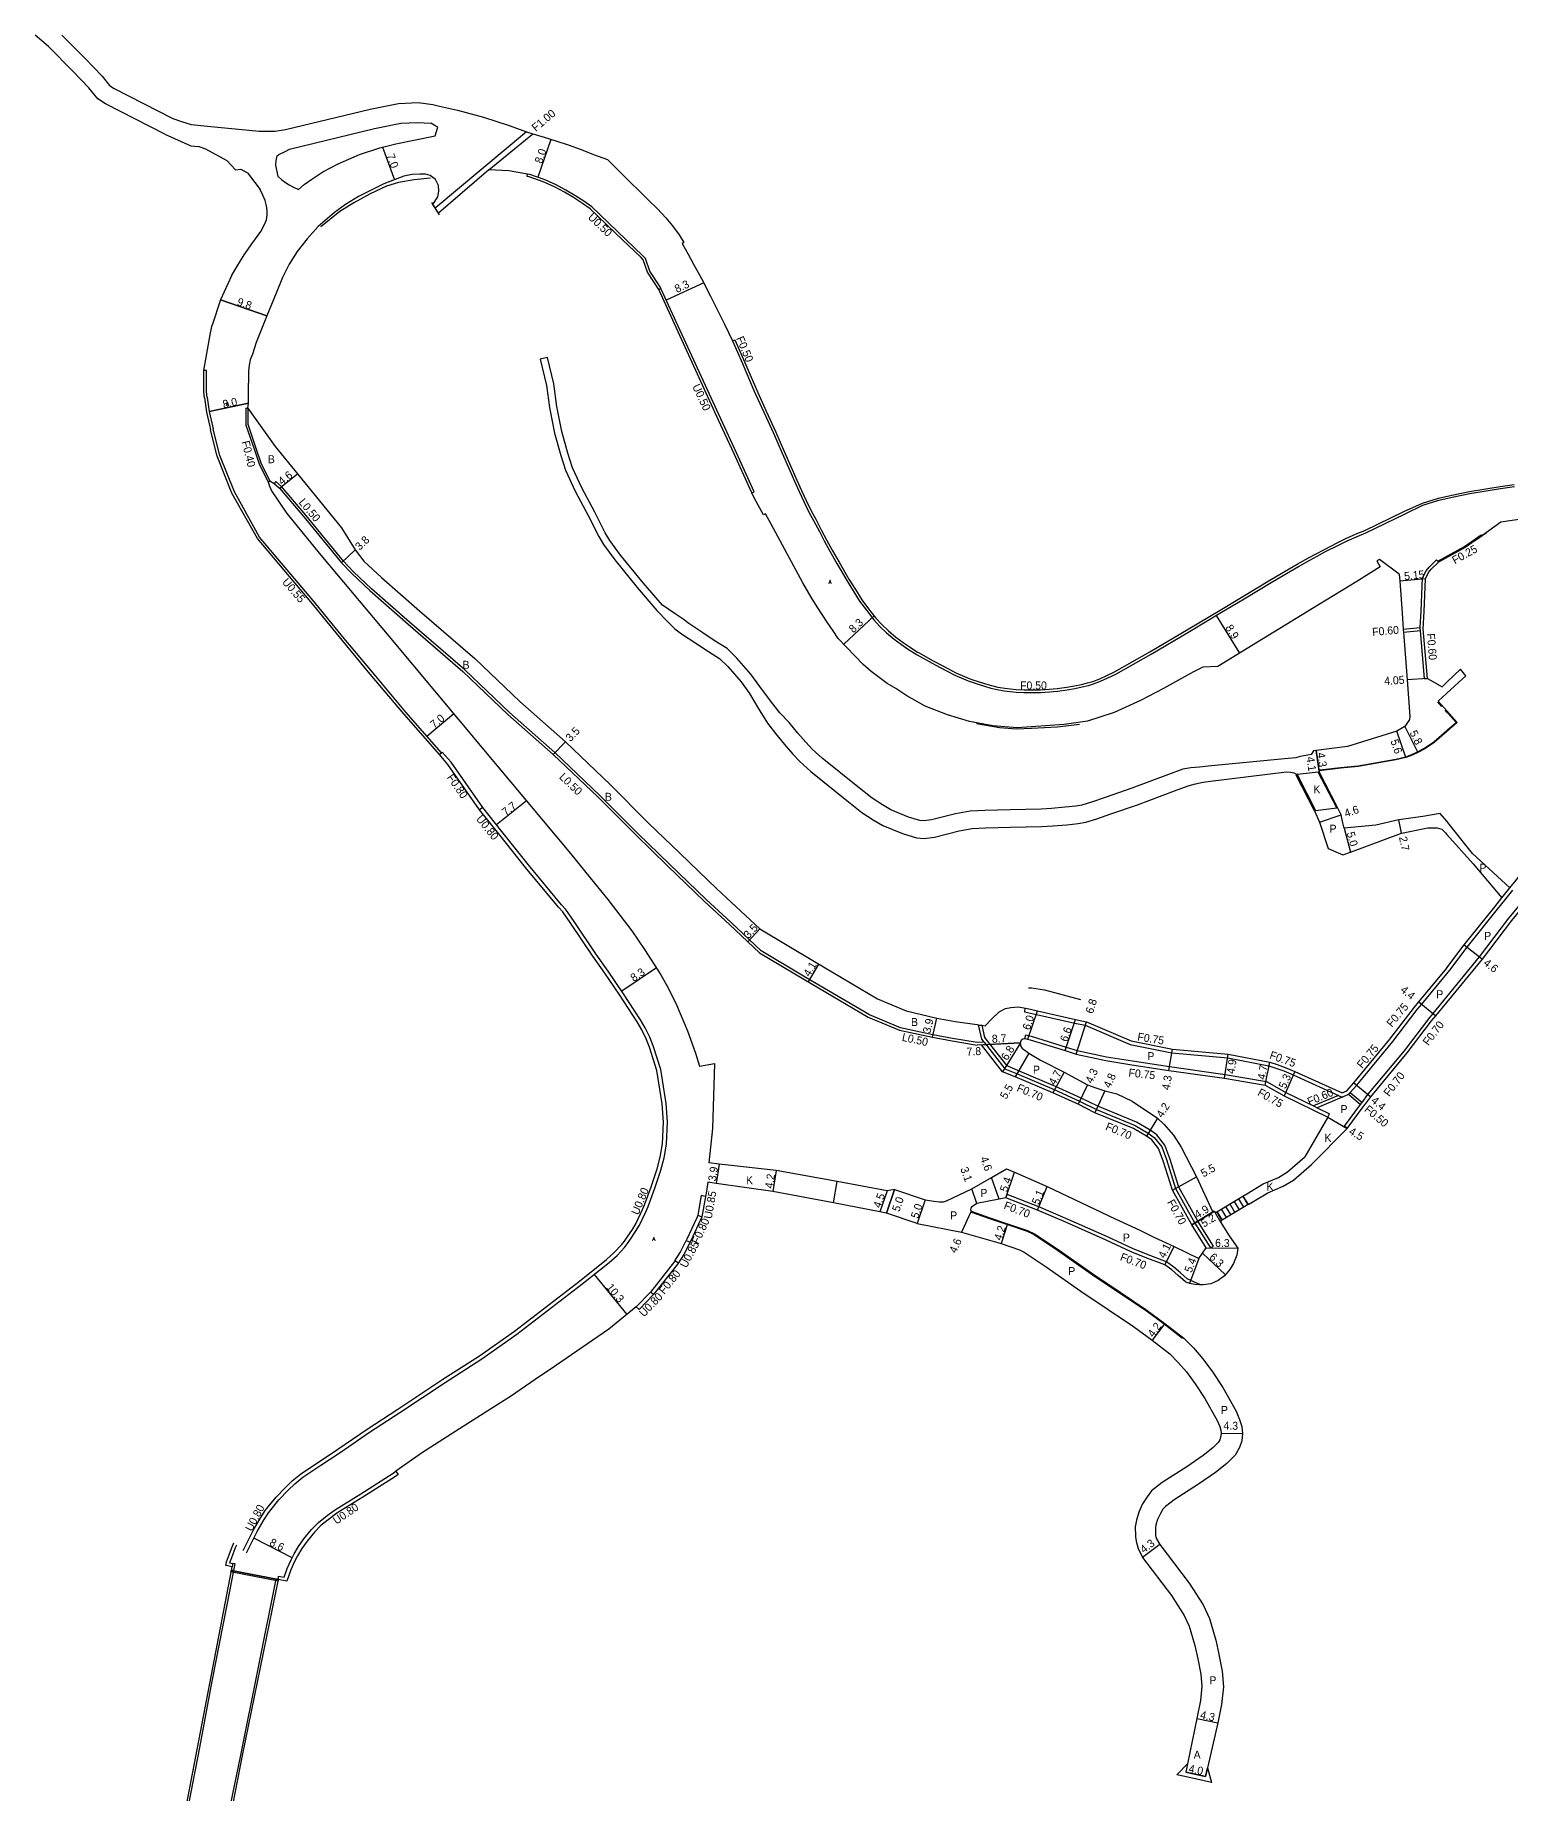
# Model space of a CAD drawing. Header units: metres. Extents: x -18400 to -16000, y -119400 to -117000.
# Drawn here: x -18164.9 to -17869.9, y -118197.8 to -117846.2 of the extents above; entities that cross this region are included whole.
import ezdxf

# ---------------------------------------------------------------- set-up
doc = ezdxf.new("R2010")
doc.units = ezdxf.units.M
doc.header["$LTSCALE"] = 2.5
for name, color, linetype in [('その他', 7, 'Continuous'), ('側溝・桝', 7, 'Continuous'), ('幅員', 7, 'Continuous'), ('歩道・分離帯・安全施設', 7, 'Continuous'), ('舗装', 7, 'Continuous'), ('道路', 7, 'Continuous')]:
    doc.layers.add(name, color=color, linetype=linetype)
doc.styles.get("Standard").update_dxf_attribs({"font": ''})
doc.styles.add('YOKO_DECO', font='txt.shx', dxfattribs={"bigfont": 'extfont.shx'})
doc.styles.get('Standard').set_extended_font_data('@MS PGothic')

msp = doc.modelspace()

# ---------------------------------------------------------------- linework, layer by layer
at = {"layer": 'その他'}
for points in [[(-17928.67, -118081.4), (-17923.45, -118078.26)], [(-17924.35, -118078.8), (-17923.32, -118080.51)], [(-17923.49, -118078.28), (-17922.46, -118080)], [(-17923.45, -118078.26), (-17922.42, -118079.97)], [(-17928.67, -118081.4), (-17927.69, -118083.15)], [(-17928.63, -118081.38), (-17927.6, -118083.09)], [(-17927.78, -118080.86), (-17926.74, -118082.58)], [(-17922.42, -118079.97), (-17927.69, -118083.15)], [(-17926.92, -118080.35), (-17925.89, -118082.06)], [(-17926.06, -118079.83), (-17925.03, -118081.55)], [(-17925.21, -118079.32), (-17924.17, -118081.03)]]:
    msp.add_lwpolyline(points, dxfattribs=at)
at = {"layer": '側溝・桝'}
for points in [[(-18066.64, -117865.49), (-18084.94, -117880.77)], [(-18074.17, -117873.1), (-18065.41, -117865.89)], [(-18039.79, -117896.84), (-18039.96, -117896.47), (-18042.01, -117893.39), (-18042.91, -117890.83), (-18043.38, -117890.27), (-18048.53, -117885.38), (-18052.04, -117882.02), (-18053.63, -117880.53), (-18055.18, -117879.39), (-18057.01, -117878.25), (-18058.82, -117877.15), (-18060.88, -117876.03), (-18063.15, -117875.03), (-18065.99, -117874.05), (-18066.49, -117873.96)], [(-18021.64, -117937.67), (-18021.18, -117937.47), (-18024.69, -117929.68), (-18027.83, -117922.91), (-18039.79, -117896.84), (-18040.24, -117897.05)], [(-18025.51, -117907.29), (-18023.48, -117911.84), (-18021.19, -117917.21), (-18019.2, -117921.53), (-18017.32, -117925.73), (-18015.56, -117929.75), (-18014.05, -117933.21), (-18013.1, -117935.34), (-18012.18, -117937.41), (-18011.24, -117939.42), (-18010.21, -117941.51), (-18009.3, -117943.2), (-18008.12, -117945.43), (-18007.14, -117947.3), (-18006, -117949.37), (-18004.61, -117951.83), (-18002.65, -117955.18), (-18001.35, -117957.29), (-18000.07, -117959.33), (-17998.71, -117961.15), (-17997.21, -117963.04), (-17996.08, -117964.32), (-17994.67, -117965.65), (-17993.16, -117966.93), (-17991.67, -117968.02), (-17990.27, -117968.97), (-17988.77, -117969.94), (-17988.6, -117970.05), (-17985.58, -117971.74), (-17983.96, -117972.58), (-17982.57, -117973.31), (-17981.03, -117974.12), (-17979.31, -117974.87), (-17978.37, -117975.25), (-17977.6, -117975.55), (-17976.56, -117975.89), (-17975.08, -117976.34), (-17973.82, -117976.71), (-17972.58, -117977.01), (-17971.15, -117977.26), (-17969.98, -117977.41), (-17968.8, -117977.52), (-17967.21, -117977.61), (-17965.74, -117977.61), (-17963.86, -117977.57), (-17962.14, -117977.47), (-17960.53, -117977.33), (-17958.58, -117977.05), (-17957.03, -117976.79), (-17955.57, -117976.48), (-17954.34, -117976.19), (-17953.31, -117975.86), (-17951.89, -117975.34), (-17950.43, -117974.69), (-17948.86, -117973.93), (-17941.81, -117969.91), (-17934.15, -117965.38), (-17927.71, -117961.56), (-17923.5, -117959.04), (-17917.43, -117955.39), (-17912.32, -117952.39), (-17910.09, -117951.13), (-17908.58, -117950.31), (-17907.05, -117949.49), (-17904.21, -117948.05), (-17902.63, -117947.3), (-17900.59, -117946.39), (-17898.89, -117945.68), (-17891.03, -117941.89), (-17887.44, -117940.16), (-17884.25, -117939.13), (-17881.58, -117938.55), (-17878.06, -117937.82), (-17874.8, -117937.31), (-17871.95, -117936.83), (-17869.15, -117936.4)], [(-18130.53, -117918.63), (-18130.62, -117917.44), (-18130.64, -117913.23), (-18131.18, -117913.23)], [(-18130.53, -117918.63), (-18130.1, -117921.44), (-18129.3, -117924.89)], [(-18122.75, -117920.72), (-18122.77, -117924.12), (-18121.13, -117928.91), (-18120.06, -117932.08), (-18118.34, -117935.47)], [(-18122.75, -117920.72), (-18122.35, -117920.72)], [(-18122.35, -117920.72), (-18122.41, -117923.93), (-18120.78, -117928.73), (-18119.7, -117931.9), (-18117.99, -117935.29)], [(-18084.09, -117990), (-18083.68, -117989.65), (-18090.79, -117981.51), (-18097.49, -117973.56), (-18103.1, -117966.78), (-18109.41, -117959.14), (-18120.02, -117946.52), (-18125.06, -117937.48), (-18127.98, -117930.2), (-18129.11, -117925.76), (-18129.3, -117924.89)], [(-18118.34, -117935.47), (-18117.99, -117935.29)], [(-17976.55, -118047.57), (-17981.51, -118046.73), (-17985.43, -118046), (-17991.93, -118044.62), (-17998.12, -118042.06), (-18010.95, -118034.49), (-18019.76, -118029.22), (-18025.75, -118023.6), (-18030.73, -118018.99), (-18038.11, -118011.89), (-18044.42, -118005.78), (-18051.99, -117998.19), (-18060.98, -117989.61), (-18070.04, -117981.6), (-18079.03, -117973.04), (-18090.03, -117963.54), (-18097.67, -117956.85), (-18101.27, -117953.44), (-18103.28, -117951.37), (-18110.81, -117942.17), (-18115.68, -117936.39), (-18116.81, -117935.42), (-18117.1, -117935.82)], [(-17884.49, -117951.35), (-17879.13, -117948.41), (-17875.8, -117946.06), (-17875.65, -117946.26)], [(-17887.15, -117974.86), (-17887.96, -117965.21), (-17887.99, -117964.86), (-17887.98, -117964.61), (-17887.81, -117961.36), (-17887.57, -117954.69), (-17886.83, -117953.28), (-17886.22, -117952.54), (-17884.73, -117951.1)], [(-17884.73, -117951.1), (-17884.49, -117951.35)], [(-17891.39, -117964.9), (-17887.98, -117964.61)], [(-17891.35, -117965.5), (-17887.96, -117965.21)], [(-17882.67, -118038.45), (-17876.15, -118030.41), (-17870.25, -118022.7), (-17865.9, -118017.42), (-17862.51, -118013), (-17856.94, -118006.07), (-17842.1, -117988.75), (-17830.96, -117977.53), (-17826.26, -117973.22)], [(-17887.15, -117974.86), (-17886.56, -117974.81)], [(-18075.43, -118000.6), (-18081.76, -117991.49), (-18083.54, -117989.52), (-18083.68, -117989.65)], [(-18122.68, -118149.58), (-18120.53, -118145.33), (-18119.13, -118142.95), (-18118.27, -118141.59), (-18117.75, -118140.91), (-18116.16, -118138.99), (-18114.32, -118137.08), (-18113.01, -118135.8), (-18111.39, -118134.48), (-18109.57, -118133.24), (-18107.82, -118132.09), (-18103.94, -118129.54), (-18098.08, -118125.49), (-18091.97, -118121.5), (-18082.95, -118115.51), (-18075.61, -118110.83), (-18068.6, -118105.9), (-18055.61, -118095.89), (-18050.15, -118091.53), (-18048.57, -118090.13), (-18047.11, -118088.53), (-18046.48, -118087.75), (-18045.88, -118086.9), (-18044.85, -118085.36), (-18044.06, -118084.05), (-18042.75, -118081.3), (-18042.33, -118080.34), (-18041.02, -118076.67), (-18039.79, -118073.08), (-18039.16, -118070.64), (-18038.67, -118067.9), (-18038.51, -118063.45), (-18038.78, -118059.73), (-18039.48, -118055.12), (-18039.84, -118052.99), (-18041.35, -118048.22), (-18042.03, -118046.48), (-18042.94, -118044.65), (-18043.89, -118043.01), (-18047.38, -118037.64), (-18050.34, -118033.27), (-18052.78, -118029.82), (-18057.14, -118023.35), (-18058.79, -118020.99), (-18059.66, -118020.01), (-18066.25, -118012.07), (-18071.61, -118005.36), (-18075.43, -118000.6), (-18076.06, -118001.08)], [(-17882.67, -118033.82), (-17882.1, -118033.13), (-17878.59, -118028.5), (-17872.52, -118020.9), (-17871.08, -118019.09), (-17869.51, -118017.09)], [(-17871.67, -118018.63), (-17870.09, -118016.61)], [(-17945.99, -118047.97), (-17937.66, -118049.64), (-17926.48, -118050.61), (-17918.27, -118052.21), (-17916.84, -118052.68), (-17915.28, -118053.23), (-17913.38, -118054.03), (-17904.34, -118058.14), (-17903.6, -118058.47), (-17902.35, -118057.92), (-17902.18, -118057.85), (-17901.97, -118057.59), (-17900.7, -118056.08), (-17893.45, -118047.39), (-17888.59, -118040.97), (-17887.69, -118039.88), (-17882.67, -118033.82)], [(-17902.58, -118064.75), (-17903.11, -118064.29), (-17899.91, -118059.96), (-17899.61, -118059.56), (-17898.45, -118057.98), (-17891.14, -118049.22), (-17886.27, -118042.8), (-17885.42, -118041.76), (-17882.67, -118038.45)], [(-17967.04, -118040.66), (-17967.11, -118041.41), (-17964.71, -118041.94), (-17957.06, -118043.68), (-17954.97, -118044.12)], [(-17976.34, -118044.02), (-17975.68, -118046.9), (-17975.36, -118047.31), (-17975.2, -118047.5), (-17971.04, -118052.82), (-17968.72, -118053.78), (-17961.19, -118056.98), (-17956.08, -118059.29), (-17952.74, -118060.95), (-17945, -118064.14), (-17942.37, -118065.67), (-17941.17, -118066.53), (-17939.67, -118068.43), (-17938.7, -118070.96), (-17936.89, -118076.78), (-17933.06, -118083.65), (-17929.94, -118088.62)], [(-17929.33, -118088.26), (-17932.46, -118083.3), (-17936.24, -118076.5), (-17938.04, -118070.73), (-17939.06, -118068.08), (-17940.68, -118066.02), (-17941.99, -118065.09), (-17944.69, -118063.51), (-17952.45, -118060.31), (-17955.78, -118058.66), (-17960.91, -118056.34), (-17968.45, -118053.14), (-17970.6, -118052.24), (-17975.03, -118046.59), (-17975.59, -118044.13)], [(-17967.03, -118046.76), (-17966.85, -118046.03)], [(-17966.85, -118046.03), (-17965.75, -118046.3), (-17958.78, -118048.48), (-17956.56, -118049.17), (-17950.71, -118050.45), (-17945.54, -118051.26), (-17938.14, -118052.39), (-17927, -118053.97), (-17918.71, -118055.38), (-17914.86, -118057.53), (-17909.34, -118060.24), (-17908.63, -118060.6), (-17906.14, -118061.82)], [(-17975.2, -118047.5), (-17976.55, -118047.57)], [(-17901.97, -118057.59), (-17899.61, -118059.56)], [(-17904.34, -118058.14), (-17909.34, -118060.24)], [(-17903.6, -118058.47), (-17908.63, -118060.6)], [(-17902.35, -118057.92), (-17899.91, -118059.96)], [(-17906.47, -118062.49), (-17906.14, -118061.82)], [(-18030.93, -118078.38), (-18031.75, -118078.15), (-18032.42, -118082.11), (-18031.62, -118082.4)], [(-17970.83, -118078.63), (-17970.59, -118077.97)], [(-17931.95, -118096.03), (-17934.56, -118094.8), (-17935.95, -118093.63), (-17937.22, -118092.45), (-17938.72, -118091.39), (-17942.75, -118089.88), (-17945.53, -118088.75), (-17950.5, -118086.42), (-17958.4, -118082.92), (-17964.25, -118080.4), (-17970.59, -118077.97)], [(-18032.42, -118082.11), (-18032.6, -118082.59), (-18034.59, -118086.85), (-18034.73, -118087.12)], [(-18036.3, -118091.67), (-18037.01, -118091.21), (-18035.94, -118089.52), (-18034.73, -118087.12), (-18033.98, -118087.51)], [(-17929.94, -118088.62), (-17929.33, -118088.26)], [(-18037.01, -118091.21), (-18037.08, -118091.33), (-18041.91, -118097.47)], [(-18041.28, -118097.96), (-18041.91, -118097.47), (-18044.74, -118100.41)], [(-18116.33, -118154.92), (-18116.22, -118154.27), (-18115.13, -118154.46), (-18114.51, -118152.69), (-18113.75, -118150.96), (-18113.13, -118149.77), (-18112.24, -118148.29), (-18111.19, -118146.78), (-18109.64, -118144.93), (-18108.23, -118143.49), (-18106.53, -118142.13), (-18105.05, -118141.02), (-18099.82, -118137.79), (-18093.32, -118133.63), (-18092.8, -118133.27)], [(-18124.67, -118148.02), (-18124.91, -118148.59), (-18125.66, -118150.55), (-18126.04, -118151.6), (-18125.39, -118151.71), (-18125.5, -118152.35)], [(-18134.23, -118200), (-18134.2, -118199.84), (-18132.01, -118188.49), (-18129.5, -118175.27), (-18126.54, -118159.99), (-18125.07, -118152.48), (-18124.94, -118151.79), (-18125.39, -118151.71)], [(-18116.33, -118154.92), (-18116.8, -118154.83), (-18123.88, -118190.05), (-18125.92, -118200)], [(-17930.53, -118192.58), (-17929.74, -118195.52), (-17931.17, -118195.19), (-17935.07, -118194.3), (-17936.62, -118193.94), (-17934.49, -118191.74), (-17934.84, -118193.44), (-17930.92, -118194.27), (-17930.53, -118192.58)]]:
    msp.add_lwpolyline(points, dxfattribs=at)
at = {"layer": '側溝・桝', "flags": 128}
msp.add_lwpolyline([(-17954.97, -118044.12), (-17945.99, -118047.97)], dxfattribs=at)
at = {"layer": '幅員'}
for points in [[(-18061.8, -117867.03), (-18064.4, -117874.59)], [(-18095.46, -117868.55), (-18093.05, -117875.09)], [(-18095.46, -117868.55), (-18093.05, -117875.09)], [(-18031.2, -117895.73), (-18038.72, -117899.18)], [(-18127.86, -117899.12), (-18118.59, -117902.31)], [(-18130.1, -117921.44), (-18122.27, -117919.77)], [(-18116.03, -117936.74), (-18112.43, -117933.88)], [(-18103.65, -117951.7), (-18100.92, -117949.06)], [(-17886.97, -117954.85), (-17892.1, -117955.35)], [(-17997.17, -117962.27), (-18003.26, -117967.93)], [(-17928.78, -117962.19), (-17924.12, -117969.74)], [(-17886.56, -117974.81), (-17890.6, -117975.08)], [(-18086.6, -117986.3), (-18081.23, -117981.81)], [(-18061.31, -117989.97), (-18058.9, -117987.44)], [(-17890.86, -117990.62), (-17892.69, -117985.33)], [(-17891.07, -117984.4), (-17888.49, -117989.6)], [(-17908.22, -117993.23), (-17908.82, -117989.18)], [(-17908.82, -117989.18), (-17908.19, -117993.43)], [(-18066.65, -117999.25), (-18072.65, -118004.07)], [(-17908.13, -118003.53), (-17903.78, -118002.04)], [(-17903.23, -118004.7), (-17901.93, -118009.52)], [(-17891.72, -118005.73), (-17892.24, -118003.08)], [(-18020.02, -118024.86), (-18022.41, -118027.42)], [(-17879.18, -118028.04), (-17875.56, -118030.87)], [(-18040.71, -118032.64), (-18047.6, -118037.31)], [(-18010.32, -118035.44), (-18008.24, -118031.91)], [(-17888.27, -118039.41), (-17884.88, -118042.21)], [(-17985.53, -118046.49), (-17984.61, -118042.7)], [(-17966.41, -118046.91), (-17964.54, -118041.21)], [(-17966.41, -118046.91), (-17964.54, -118041.21)], [(-17959.01, -118049.19), (-17956.88, -118042.95)], [(-17956.75, -118049.9), (-17954.74, -118043.4)], [(-17967.89, -118047.62), (-17976.58, -118048.07)], [(-17975.68, -118048.03), (-17967.89, -118047.62)], [(-17967.89, -118047.62), (-17971.48, -118053.4)], [(-17966.22, -118049.68), (-17968.99, -118054.43)], [(-17938.24, -118053.14), (-17937.55, -118048.89)], [(-17927.12, -118054.71), (-17926.37, -118049.87)], [(-17959.21, -118053.5), (-17961.47, -118057.62)], [(-17918.97, -118056.1), (-17918.08, -118051.48)], [(-17913.07, -118053.35), (-17915.21, -118058.2)], [(-17954.54, -118056.03), (-17956.38, -118059.92)], [(-17951.03, -118057.22), (-17953.03, -118061.59)], [(-17901.28, -118055.6), (-17897.9, -118058.41)], [(-17940.49, -118062.72), (-17942.75, -118066.26)], [(-17906.47, -118062.49), (-17902.58, -118064.75)], [(-18028.18, -118071.9), (-18028.77, -118075.75)], [(-18016.77, -118073.18), (-18017.42, -118077.33)], [(-17972.14, -118078.85), (-17973.73, -118074.54)], [(-17970.83, -118078.63), (-17969.11, -118073.51)], [(-17937.54, -118077.05), (-17932.72, -118074.4)], [(-17994.54, -118077.19), (-17996.03, -118081.43)], [(-17993.07, -118076.94), (-17994.71, -118081.67)], [(-17976.62, -118079.73), (-17977.67, -118076.81)], [(-17964.51, -118081.05), (-17962.57, -118076.33)], [(-17986.96, -118079.04), (-17988.59, -118083.76)], [(-17977.8, -118081.3), (-17979.71, -118085.49)], [(-17929.22, -118081.31), (-17933.66, -118084.01)], [(-17933.66, -118084.01), (-17929.48, -118081.46)], [(-17970.48, -118083.78), (-17971.8, -118087.77)], [(-17939.05, -118092.01), (-17937.2, -118088.35)], [(-17930.77, -118088.6), (-17924.48, -118088.71)], [(-17932.26, -118090.71), (-17934.14, -118095.77)], [(-17931.49, -118089.65), (-17926.92, -118093.99)], [(-18053.16, -118093.93), (-18046.63, -118101.95)], [(-17939.08, -118103.71), (-17941.57, -118107.09)], [(-17927.81, -118125.65), (-17923.51, -118125.76)], [(-18113.55, -118150.57), (-18121.21, -118146.68)], [(-17940.06, -118147.93), (-17943.49, -118150.53)], [(-17932.65, -118182.67), (-17928.45, -118183.57)], [(-17930.92, -118194.27), (-17934.84, -118193.44)]]:
    msp.add_lwpolyline(points, dxfattribs=at)
at = {"layer": '歩道・分離帯・安全施設'}
for points in [[(-18085.85, -117874.8), (-18089.1, -117875.08), (-18092.24, -117875.62), (-18094.67, -117876.38), (-18097.9, -117877.93), (-18101.22, -117879.73), (-18104, -117881.45), (-18107.81, -117884.51)], [(-18085.68, -117879.67), (-18084.1, -117882.11)], [(-17877.11, -117947.25), (-17874.74, -117945.59)], [(-17883.66, -117980.38), (-17884.48, -117979.45)], [(-17976.71, -117983.79), (-17972.08, -117984.6), (-17968.73, -117984.84), (-17965.72, -117984.75), (-17960.49, -117984.43), (-17956.09, -117983.92)], [(-17882.67, -117981.5), (-17883.01, -117981.11)], [(-17882.67, -117985.19), (-17882.45, -117985), (-17880.83, -117983.59), (-17882.4, -117981.81), (-17882.67, -117981.5)], [(-17908.07, -117993.06), (-17903.9, -117992.57), (-17900.42, -117992.27), (-17892.89, -117990.9), (-17890.9, -117990.48), (-17889.65, -117989.98), (-17888.55, -117989.46), (-17887.12, -117988.73), (-17885.27, -117987.45), (-17882.67, -117985.19)], [(-17977.93, -118081.42), (-17974.12, -118082.73), (-17970.53, -118083.92), (-17966.58, -118085.29), (-17965.2, -118085.94), (-17960.48, -118089.09), (-17953.55, -118093.91), (-17948.09, -118097.58), (-17942.97, -118101.03), (-17939.17, -118103.82), (-17935.5, -118106.68)]]:
    msp.add_lwpolyline(points, dxfattribs=at)
at = {"layer": '舗装'}
for points in [[(-17906.47, -118062.49), (-17902.58, -118064.75)], [(-18005.32, -118079.64), (-18004.59, -118075.38)], [(-17929.02, -118081.63), (-17927.96, -118083.32)], [(-17932.65, -118182.67), (-17928.45, -118183.57)]]:
    msp.add_lwpolyline(points, dxfattribs=at)
at = {"layer": '道路'}
for points in [[(-18138.97, -117865.96), (-18150.84, -117859.88), (-18152.39, -117858.92), (-18154.16, -117856.71), (-18157.38, -117853.36), (-18162.22, -117848.46), (-18164.9, -117846.19)], [(-18159.54, -117846.19), (-18154.87, -117850.92), (-18151.53, -117854.4), (-18150.04, -117856.26), (-18149.12, -117856.83), (-18137.38, -117862.85), (-18135.67, -117863.47), (-18133.69, -117864.06), (-18130.45, -117864.41), (-18120.11, -117865.41), (-18116.95, -117865.36), (-18114.82, -117865.05), (-18097.95, -117860.95), (-18092.26, -117859.82), (-18088.32, -117859.65), (-18085.42, -117860.05), (-18084.09, -117860.35)], [(-18084.09, -117860.35), (-18080.48, -117861.18), (-18075.24, -117862.61), (-18070.14, -117864.24), (-18066.64, -117865.49), (-18065.41, -117865.89), (-18063.14, -117866.61), (-18060.83, -117867.33), (-18058.32, -117868.14), (-18055.72, -117869.06), (-18053.26, -117870.02), (-18050.45, -117871.06), (-18048.67, -117872.87), (-18045.98, -117875.51), (-18044.06, -117877.4), (-18042.27, -117879.14), (-18040.48, -117880.92), (-18038.8, -117882.69), (-18037.51, -117884.29), (-18036.18, -117886.11), (-18035.2, -117887.65), (-18035.57, -117887.86), (-18034.36, -117889.96), (-18033.27, -117891.98), (-18031.68, -117894.82), (-18029.86, -117898.33), (-18028.32, -117901.44), (-18027.11, -117903.99), (-18025.51, -117907.29), (-18024.99, -117907.06), (-18023.01, -117911.64), (-18020.71, -117917), (-18018.73, -117921.32), (-18016.85, -117925.53), (-18015.09, -117929.54), (-18013.58, -117933), (-18012.63, -117935.13), (-18011.71, -117937.2), (-18010.77, -117939.19), (-18009.76, -117941.27), (-18008.84, -117942.95), (-18007.66, -117945.2), (-18006.69, -117947.06), (-18005.55, -117949.12), (-18004.16, -117951.57)], [(-18116.3, -117874.42), (-18116.77, -117872.2), (-18116.74, -117871.23), (-18116.52, -117870.31), (-18116.16, -117870.05), (-18114.94, -117869.41), (-18114.06, -117868.98), (-18097.09, -117864.86), (-18091.78, -117863.8), (-18088.43, -117863.66), (-18085.8, -117863.75)], [(-18116.3, -117874.42), (-18115.56, -117875.08), (-18114.87, -117875.61), (-18114.12, -117876.08), (-18113.37, -117876.48), (-18112.27, -117877.02), (-18111.09, -117876.06), (-18109.59, -117874.94), (-18107.37, -117873.49), (-18104.33, -117871.9), (-18100.03, -117870.03), (-18096, -117868.68), (-18092.77, -117867.88), (-18084.92, -117866.28), (-18084.42, -117864.61), (-18084.83, -117864.35), (-18085.8, -117863.75)], [(-18138.97, -117865.96), (-18133.78, -117868.31), (-18132.16, -117868.41), (-18130.87, -117868.93), (-18126.56, -117871.24), (-18124.86, -117873.08), (-18123.76, -117873), (-18122.47, -117873.73), (-18120.95, -117875.61), (-18119.92, -117877.06)], [(-18011.42, -117955.69), (-18012.79, -117953.18), (-18017.77, -117943.92), (-18018.88, -117941.86), (-18019.31, -117942.09), (-18021.08, -117938.8), (-18021.64, -117937.67), (-18025.15, -117929.88), (-18028.28, -117923.12), (-18040.24, -117897.05), (-18042.48, -117893.55), (-18043.36, -117891.09), (-18043.75, -117890.62), (-18048.87, -117885.74), (-18052.38, -117882.38), (-18053.95, -117880.92), (-18055.46, -117879.81), (-18057.27, -117878.67), (-18059.07, -117877.59), (-18061.1, -117876.48), (-18063.33, -117875.49), (-18066.11, -117874.53), (-18066.57, -117874.45), (-18066.49, -117873.96), (-18070.23, -117873.32), (-18074.17, -117873.1), (-18084.28, -117881.78), (-18085.42, -117880.03), (-18084.41, -117878.53), (-18084.19, -117877.4), (-18084.25, -117876.21), (-18084.84, -117875.07), (-18085.9, -117874.23), (-18086.88, -117873.99), (-18088, -117873.97), (-18089.54, -117874.06), (-18091.18, -117874.4), (-18095.21, -117875.89), (-18100.26, -117878.43), (-18102.86, -117880.04), (-18105.07, -117881.63), (-18108.35, -117884.46), (-18110.53, -117886.87), (-18112.52, -117889.43), (-18114.13, -117891.99), (-18115.48, -117894.63), (-18116.72, -117897.79)], [(-18125.63, -117894.31), (-18124.61, -117892.48), (-18123.1, -117890.07), (-18121.39, -117887.65), (-18119.77, -117885.43), (-18119.1, -117884.2), (-18118.64, -117883.1), (-18118.49, -117882.12), (-18118.51, -117881.21), (-18118.66, -117880.31), (-18118.95, -117879.25), (-18119.4, -117878.15), (-18119.92, -117877.06)], [(-18125.63, -117894.31), (-18127.86, -117899.12), (-18129.54, -117904.19)], [(-18118.59, -117902.31), (-18127.86, -117899.12)], [(-18116.72, -117897.79), (-18118.59, -117902.31), (-18120.69, -117907.65)], [(-18131.07, -117918.72), (-18131.16, -117917.46), (-18131.18, -117913.23), (-18129.84, -117905.69), (-18129.54, -117904.19)], [(-18120.69, -117907.65), (-18121.48, -117909.97), (-18121.92, -117911.1), (-18122.14, -117912.15), (-18122.23, -117913.34), (-18122.25, -117914.49), (-18122.26, -117915.77)], [(-18062.49, -117910.63), (-18063.94, -117910.99)], [(-18063.94, -117910.99), (-18062.67, -117916.2), (-18062.07, -117920.63), (-18061.09, -117925.76), (-18059.82, -117930.19), (-18058.89, -117933.18), (-18056.96, -117937.35), (-18054.37, -117942.22), (-18052.22, -117946.43), (-18051.25, -117948.01), (-18049.03, -117951.04), (-18044.53, -117956.6), (-18040.61, -117961.17), (-18038.47, -117963.42), (-18036.99, -117964.85), (-18035.7, -117965.85), (-18032.82, -117967.76), (-18030.28, -117969.41), (-18028.1, -117970.8), (-18026.4, -117972.42), (-18023.78, -117975.48), (-18022.12, -117977.8), (-18020.34, -117980.72), (-18018.49, -117983.74), (-18016.86, -117985.8), (-18015.09, -117987.98), (-18013.42, -117989.89), (-18012.02, -117991.4), (-18009.81, -117993.39), (-18002.65, -117999.17), (-17999.62, -118001.59), (-17997.34, -118003.02), (-17995.42, -118004.2), (-17991.48, -118005.81), (-17988.68, -118006.65), (-17987.17, -118006.75), (-17985.08, -118006.49), (-17980.19, -118005.28), (-17977.58, -118004.79), (-17974.93, -118004.67), (-17969.89, -118004.54), (-17963.65, -118004.39), (-17961.46, -118004.27), (-17958.65, -118004.03), (-17956.37, -118003.78), (-17954.86, -118003.52), (-17952.65, -118002.88), (-17949.85, -118001.87), (-17944.5, -118000.02), (-17937.12, -117997.27), (-17934.37, -117996.24), (-17932.89, -117995.82), (-17931.41, -117995.52), (-17929.93, -117995.34), (-17914.7, -117993.44), (-17913.92, -117993.49), (-17913.29, -117993.67), (-17912.61, -117994.01)], [(-17912.86, -117990.64), (-17915.15, -117990.83), (-17930.41, -117992.33), (-17932.1, -117992.49), (-17933.84, -117992.68), (-17935.47, -117992.91), (-17938.35, -117993.99), (-17945.68, -117996.73), (-17951.01, -117998.57), (-17953.73, -117999.55), (-17955.65, -118000.1), (-17956.86, -118000.32), (-17958.99, -118000.54), (-17961.71, -118000.78), (-17963.78, -118000.89), (-17969.97, -118001.05), (-17975.06, -118001.17), (-17977.99, -118001.31), (-17980.93, -118001.86), (-17985.72, -118003.04), (-17987.27, -118003.24), (-17988.05, -118003.18), (-17990.31, -118002.51), (-17993.83, -118001.07), (-17995.49, -118000.05), (-17997.59, -117998.74), (-18000.45, -117996.44), (-18007.54, -117990.73), (-18009.57, -117988.9), (-18010.82, -117987.55), (-18012.41, -117985.72), (-18014.13, -117983.61), (-18016, -117981.65), (-18017.89, -117979.29), (-18020.03, -117976.42), (-18021.81, -117973.94), (-18024.59, -117970.7), (-18026.55, -117968.83), (-18028.92, -117967.31), (-18031.45, -117965.67), (-18034.24, -117963.81), (-18035.35, -117962.96), (-18036.97, -117961.89), (-18039.51, -117960.14), (-18043.37, -117955.64), (-18047.85, -117950.12), (-18050.01, -117947.18), (-18050.91, -117945.7), (-18053.04, -117941.53), (-18055.62, -117936.69), (-18057.49, -117932.65), (-18058.38, -117929.76), (-18059.63, -117925.42), (-18060.59, -117920.39), (-18061.2, -117915.91), (-18062.49, -117910.63)], [(-18122.35, -117920.72), (-18122.27, -117919.77), (-18122.26, -117915.77)], [(-18131.07, -117918.72), (-18130.63, -117921.54), (-18129.83, -117925.02)], [(-18130.1, -117921.44), (-18122.27, -117919.77)], [(-18122.27, -117919.77), (-18130.03, -117921.42)], [(-18122.35, -117920.72), (-18120.94, -117922.82), (-18116.95, -117928.43), (-18112.43, -117933.88), (-18103.66, -117944.67), (-18100.92, -117949.06), (-18099.16, -117951.31), (-18095.65, -117954.63), (-18088.07, -117961.28), (-18077.01, -117970.82), (-18068.01, -117979.39), (-18058.9, -117987.44), (-18049.89, -117996.05), (-18042.32, -118003.64), (-18036.03, -118009.73), (-18028.65, -118016.83), (-18020.02, -118024.86)], [(-18123.31, -118149.09), (-18121.22, -118144.96), (-18119.8, -118142.54), (-18118.91, -118141.14), (-18118.35, -118140.41), (-18116.74, -118138.47), (-18114.88, -118136.53), (-18113.53, -118135.22), (-18111.86, -118133.86), (-18110.01, -118132.59), (-18108.24, -118131.44), (-18104.38, -118128.89), (-18098.52, -118124.84), (-18092.4, -118120.85), (-18083.37, -118114.85), (-18076.04, -118110.18), (-18069.06, -118105.27), (-18056.09, -118095.28), (-18050.66, -118090.93), (-18049.12, -118089.57), (-18047.7, -118088.02), (-18047.1, -118087.27), (-18046.52, -118086.46), (-18045.51, -118084.94), (-18044.75, -118083.68), (-18043.46, -118080.98), (-18043.05, -118080.03), (-18041.76, -118076.41), (-18040.54, -118072.85), (-18039.92, -118070.47), (-18039.45, -118067.83), (-18039.3, -118063.46), (-18039.56, -118059.8), (-18040.26, -118055.25), (-18040.6, -118053.17), (-18042.08, -118048.48), (-18042.74, -118046.8), (-18043.63, -118045.02), (-18044.56, -118043.42), (-18048.03, -118038.07), (-18050.99, -118033.72), (-18053.43, -118030.27), (-18057.79, -118023.79), (-18059.43, -118021.43), (-18060.26, -118020.52), (-18066.87, -118012.56), (-18072.23, -118005.86), (-18076.06, -118001.08), (-18082.38, -117991.98), (-18084.08, -117990.02), (-18091.2, -117981.87), (-18097.9, -117973.91), (-18103.52, -117967.13), (-18109.82, -117959.49), (-18120.47, -117946.83), (-18125.55, -117937.72), (-18128.5, -117930.37), (-18129.64, -117925.88), (-18129.83, -117925.02)], [(-18118.34, -117935.47), (-18118.2, -117935.92), (-18118.03, -117936.37), (-18117.65, -117937.31), (-18114.59, -117941.83), (-18107.81, -117950.17), (-18094.21, -117966.33), (-18075.57, -117988.57), (-18057.88, -118009.75), (-18053.94, -118014.63), (-18050.44, -118018.99), (-18045.61, -118025.27), (-18043.05, -118028.96), (-18039.84, -118034.02), (-18038.31, -118036.78), (-18036.71, -118040.02), (-18034.5, -118045.21), (-18032.89, -118049.68), (-18032.11, -118052.29), (-18029.09, -118051.77), (-18029.47, -118064.73), (-18030.23, -118071.6)], [(-18117.99, -117935.29), (-18117.1, -117935.82), (-18116.03, -117936.74), (-18111.19, -117942.49), (-18103.65, -117951.7), (-18101.62, -117953.8), (-18098, -117957.22), (-18090.36, -117963.92), (-18079.37, -117973.41), (-18070.37, -117981.97), (-18061.31, -117989.97), (-18052.34, -117998.55), (-18044.77, -118006.13), (-18038.46, -118012.25), (-18031.07, -118019.35), (-18026.09, -118023.97), (-18020.06, -118029.62), (-18011.21, -118034.92), (-17998.34, -118042.51), (-17992.08, -118045.1), (-17985.53, -118046.49), (-17981.59, -118047.23), (-17976.58, -118048.07)], [(-17988.49, -117969.51), (-17988.33, -117969.61), (-17985.34, -117971.28), (-17983.72, -117972.12), (-17982.32, -117972.85), (-17980.81, -117973.65), (-17979.11, -117974.39), (-17978.18, -117974.77), (-17977.43, -117975.06), (-17976.4, -117975.39), (-17974.93, -117975.84), (-17973.69, -117976.2), (-17972.47, -117976.5), (-17971.07, -117976.75), (-17969.93, -117976.89), (-17968.76, -117976.99), (-17967.19, -117977.08), (-17965.74, -117977.09), (-17963.88, -117977.05), (-17962.18, -117976.95), (-17960.59, -117976.81), (-17958.67, -117976.53), (-17957.13, -117976.27), (-17955.69, -117975.97), (-17954.48, -117975.68), (-17953.48, -117975.37), (-17952.08, -117974.85), (-17950.65, -117974.22), (-17949.1, -117973.46), (-17942.07, -117969.46), (-17934.41, -117964.93), (-17927.97, -117961.11), (-17923.77, -117958.59), (-17917.7, -117954.94), (-17912.58, -117951.94), (-17910.34, -117950.67), (-17908.83, -117949.85), (-17907.29, -117949.04), (-17904.44, -117947.59), (-17902.85, -117946.83), (-17900.78, -117945.9), (-17899.1, -117945.21), (-17891.27, -117941.44), (-17887.56, -117939.75), (-17884.36, -117938.72), (-17881.67, -117938.13), (-17878.14, -117937.4), (-17874.87, -117936.89), (-17872.02, -117936.4), (-17869.21, -117935.98)], [(-17791.02, -117950.49), (-17792.12, -117950.4), (-17805.44, -117947.65), (-17813.65, -117945.98), (-17818.97, -117944.82), (-17823.82, -117943.84), (-17827.69, -117943.07), (-17838, -117942.04), (-17843.45, -117941.75), (-17845.31, -117941.75), (-17855.54, -117942.33), (-17860.98, -117942.76), (-17862.11, -117942.35), (-17866.86, -117942.78), (-17871.85, -117943.52), (-17875.5, -117946.15), (-17878.98, -117948.62), (-17884.31, -117951.53)], [(-18004.16, -117951.57), (-18002.21, -117954.91), (-18000.91, -117957.02), (-17999.65, -117959.04), (-17998.3, -117960.84), (-17996.81, -117962.71), (-17995.71, -117963.96), (-17994.33, -117965.27), (-17992.84, -117966.53), (-17991.37, -117967.6), (-17989.99, -117968.54), (-17988.49, -117969.51)], [(-17892.21, -117953.97), (-17896.15, -117951.03), (-17896.65, -117951.24), (-17896, -117952.47), (-17900.68, -117955.38), (-17908.32, -117960.04), (-17923.76, -117969.52), (-17928.43, -117972.4), (-17931.44, -117972.5), (-17933.29, -117973.46), (-17939.34, -117976.8), (-17943.92, -117979.22), (-17949.17, -117981.6), (-17954.48, -117983.34), (-17959.21, -117983.96), (-17968.57, -117984.66), (-17973.41, -117984.24), (-17978.08, -117983.36), (-17982.52, -117982.05), (-17986.97, -117980.31), (-17990.64, -117978.26), (-17992.83, -117976.8)], [(-17886.56, -117974.81), (-17887.39, -117964.85), (-17887.21, -117961.38), (-17886.97, -117954.85), (-17886.33, -117953.61), (-17885.78, -117952.94), (-17884.31, -117951.53)], [(-17992.83, -117976.8), (-17994.54, -117975.78), (-17996.18, -117974.57), (-17997.77, -117973.37), (-17999.38, -117972), (-18004.33, -117966.81), (-18005.34, -117965.27), (-18006.59, -117963.53), (-18008.59, -117960.45), (-18009.79, -117958.53), (-18011.42, -117955.69)], [(-17892.21, -117953.97), (-17892.1, -117955.35), (-17891.59, -117961.65), (-17891.39, -117964.9), (-17891.38, -117965.14), (-17891.35, -117965.5), (-17890.6, -117975.08), (-17890.06, -117982.39), (-17890.14, -117982.96), (-17891.07, -117984.4), (-17892.69, -117985.33), (-17902.52, -117988.37), (-17908.82, -117989.18), (-17909.35, -117989.24)], [(-17882.67, -117975.56), (-17879.91, -117972.96)], [(-17878.86, -117974.24), (-17879.91, -117972.96)], [(-17870.09, -118016.61), (-17868.84, -118015.08), (-17865.46, -118010.69), (-17859.83, -118003.68), (-17844.86, -117986.2), (-17833.56, -117974.83), (-17828.46, -117970.15), (-17828.28, -117970.39)], [(-17886.56, -117974.81), (-17883.58, -117976.43), (-17882.67, -117975.56)], [(-17882.67, -118039.54), (-17875.56, -118030.87), (-17869.66, -118023.16), (-17865.32, -118017.88), (-17861.92, -118013.47), (-17856.37, -118006.55), (-17841.55, -117989.25), (-17830.44, -117978.07), (-17825.75, -117973.77)], [(-17878.86, -117974.24), (-17882.67, -117977.75)], [(-17882.67, -117977.75), (-17884.38, -117979.33), (-17882.67, -117981.27)], [(-17882.67, -117981.27), (-17880.62, -117983.6), (-17882.67, -117985.39)], [(-17882.67, -117985.39), (-17885.18, -117987.57), (-17887.04, -117988.86), (-17888.49, -117989.6), (-17889.59, -117990.12), (-17890.86, -117990.62), (-17892.86, -117991.05), (-17900.4, -117992.41), (-17903.88, -117992.72), (-17908.22, -117993.23), (-17908.19, -117993.43), (-17908.37, -117993.52)], [(-17909.35, -117989.24), (-17909.79, -117990.02), (-17912, -117990.37), (-17912.86, -117990.64)], [(-17912.61, -117994.01), (-17908.94, -118001.17)], [(-17904.69, -118000.68), (-17908.37, -117993.52)], [(-17908.94, -118001.17), (-17909.12, -118001.26), (-17908.13, -118003.53), (-17906.43, -118008.79)], [(-17883.99, -118001.8), (-17887.44, -118002.41), (-17892.24, -118003.08), (-17896.87, -118004.14), (-17903.23, -118004.7), (-17903.44, -118003.68), (-17903.78, -118002.04), (-17904.51, -118000.59), (-17904.69, -118000.68)], [(-17903.49, -118010.07), (-17901.93, -118009.52), (-17891.72, -118005.73), (-17886.49, -118004.66), (-17884.62, -118004.68), (-17883.66, -118004.9), (-17882.96, -118005.68), (-17882.67, -118006.01)], [(-17882.67, -118003.33), (-17883.99, -118001.8)], [(-17870.09, -118016.61), (-17877.55, -118009.75), (-17881.5, -118004.86), (-17882.67, -118003.33)], [(-17882.67, -118006.01), (-17877.41, -118011.87), (-17871.67, -118018.63)], [(-17906.43, -118008.79), (-17903.49, -118010.07)], [(-17882.67, -118032.64), (-17879.18, -118028.04), (-17873.11, -118020.43), (-17871.67, -118018.63)], [(-18020.02, -118024.86), (-18009.11, -118031.4), (-17996.51, -118038.83), (-17990.75, -118041.21), (-17984.61, -118042.7), (-17980.96, -118043.38), (-17976.56, -118043.99), (-17976.34, -118044.02), (-17976.02, -118044.07), (-17975.59, -118044.13), (-17975, -118044.21)], [(-17945.78, -118047.24), (-17937.55, -118048.89), (-17926.37, -118049.87), (-17918.08, -118051.48), (-17916.6, -118051.97), (-17915.01, -118052.53), (-17913.07, -118053.35), (-17903.59, -118057.65), (-17902.64, -118057.23), (-17901.28, -118055.6), (-17894.04, -118046.92), (-17889.17, -118040.5), (-17888.27, -118039.41), (-17882.7, -118032.67), (-17882.67, -118032.64)], [(-17966.31, -118036.63), (-17965.69, -118036.65), (-17963.11, -118037.04), (-17955.92, -118038.98)], [(-17922.42, -118079.97), (-17921.6, -118079.49), (-17918.47, -118077.61), (-17915.41, -118076.31), (-17913.35, -118075.06), (-17909.72, -118071.96), (-17902.58, -118064.75), (-17899.37, -118060.41), (-17899.07, -118060.01), (-17897.9, -118058.41), (-17890.6, -118049.66), (-17885.72, -118043.24), (-17884.88, -118042.21), (-17882.67, -118039.54)], [(-17975, -118044.21), (-17973.79, -118042.99), (-17972.14, -118041.44), (-17970.89, -118040.77), (-17969.83, -118040.54), (-17968.37, -118040.46), (-17967.95, -118040.48)], [(-17967.95, -118040.48), (-17966.53, -118040.76), (-17964.54, -118041.21), (-17956.88, -118042.95)], [(-17956.88, -118042.95), (-17954.74, -118043.4)], [(-17967.53, -118048.74), (-17967.81, -118048.24), (-17967.89, -118047.62), (-17967.68, -118047.06), (-17967.42, -118046.81), (-17967.03, -118046.76), (-17965.95, -118047.02), (-17959.01, -118049.19), (-17956.75, -118049.9), (-17950.84, -118051.19), (-17945.63, -118052), (-17938.24, -118053.14), (-17927.12, -118054.71), (-17918.97, -118056.1), (-17915.21, -118058.2), (-17906.47, -118062.49)], [(-17970.74, -118072.81), (-17969.11, -118073.51), (-17962.57, -118076.33), (-17948.97, -118082.79), (-17944.05, -118085.09), (-17941.25, -118086.49), (-17937.2, -118088.35), (-17932.26, -118090.71), (-17931.49, -118089.65), (-17930.77, -118088.6), (-17933.66, -118084.01), (-17937.54, -118077.05), (-17939.36, -118071.19), (-17940.29, -118068.78), (-17941.66, -118067.04), (-17942.75, -118066.26), (-17945.31, -118064.76), (-17953.03, -118061.59), (-17956.38, -118059.92), (-17961.47, -118057.62), (-17968.99, -118054.43), (-17971.48, -118053.4), (-17975.68, -118048.03), (-17976.58, -118048.07)], [(-17967.53, -118048.74), (-17966.22, -118049.68), (-17963.9, -118051.08), (-17959.21, -118053.5), (-17954.54, -118056.03), (-17952.88, -118056.6), (-17951.03, -118057.22), (-17948.68, -118057.83), (-17945.55, -118059.27), (-17940.49, -118062.72), (-17939.2, -118063.94), (-17937.35, -118066.11), (-17935.8, -118068.51), (-17932.72, -118074.4), (-17929.48, -118081.46), (-17929.22, -118081.31), (-17929.02, -118081.63)], [(-17906.47, -118062.49), (-17911.03, -118070.44)], [(-17993.07, -118076.94), (-17994.54, -118077.19), (-18004.59, -118075.38), (-18016.77, -118073.18), (-18028.18, -118071.9), (-18030.23, -118071.6)], [(-17923.45, -118078.26), (-17922.66, -118077.79), (-17919.38, -118075.82), (-17916.32, -118074.52), (-17914.53, -118073.43), (-17911.03, -118070.44)], [(-18030.43, -118075.47), (-18030.71, -118077.25), (-18031.62, -118082.4), (-18033.83, -118087.22), (-18035.2, -118089.93), (-18036.4, -118091.83), (-18041.28, -118097.96), (-18044.16, -118100.97), (-18044.74, -118100.41), (-18050.18, -118104.84), (-18061.91, -118112.9), (-18063.86, -118114.22), (-18069.9, -118118.31), (-18072.4, -118119.95), (-18079.32, -118124.31), (-18087.46, -118129.54), (-18092.8, -118133.27), (-18092.33, -118133.91), (-18092.88, -118134.3), (-18099.39, -118138.46), (-18104.6, -118141.68), (-18106.04, -118142.76), (-18107.69, -118144.08), (-18109.05, -118145.47), (-18110.55, -118147.27), (-18111.57, -118148.72), (-18112.43, -118150.16), (-18113.02, -118151.3), (-18113.76, -118152.98), (-18114.56, -118155.27), (-18116.33, -118154.92)], [(-17994.71, -118081.67), (-17996.03, -118081.43), (-18005.32, -118079.64), (-18017.42, -118077.33), (-18028.77, -118075.75), (-18030.43, -118075.47)], [(-17986.96, -118079.04), (-17985.21, -118079.31), (-17984.13, -118079.43), (-17983.32, -118079.43), (-17982.68, -118079.22), (-17977.67, -118076.81), (-17973.73, -118074.54), (-17970.74, -118072.81)], [(-17993.07, -118076.94), (-17986.96, -118079.04)], [(-17993.07, -118076.94), (-17986.96, -118079.04)], [(-17926.17, -118086.18), (-17924.48, -118088.71), (-17924.68, -118090.07), (-17925.34, -118091.74), (-17926.11, -118093), (-17927.12, -118094.23), (-17928.37, -118095.12), (-17929.85, -118095.78), (-17931.38, -118096), (-17931.95, -118096.03), (-17932.13, -118096.03), (-17933.03, -118095.95), (-17934.14, -118095.77), (-17934.94, -118095.39), (-17936.41, -118094.15), (-17937.66, -118092.99), (-17939.05, -118092.01), (-17943, -118090.53), (-17945.81, -118089.39), (-17950.79, -118087.06), (-17958.69, -118083.56), (-17964.51, -118081.05), (-17970.83, -118078.63), (-17972.14, -118078.85), (-17976.62, -118079.73), (-17977.73, -118080.51), (-17977.82, -118080.71), (-17977.89, -118080.93), (-17977.8, -118081.3), (-17974.07, -118082.59), (-17970.48, -118083.78), (-17966.52, -118085.15), (-17965.12, -118085.81), (-17960.4, -118088.97), (-17953.47, -118093.78), (-17948.01, -118097.46), (-17942.88, -118100.91), (-17939.08, -118103.71), (-17935.25, -118106.68), (-17933.33, -118108.63), (-17931.44, -118110.77), (-17929.52, -118113.43), (-17927.45, -118116.56), (-17924.78, -118121.28), (-17924.11, -118122.91), (-17923.69, -118124.34), (-17923.51, -118125.76), (-17923.65, -118127.18), (-17924.14, -118128.53), (-17924.99, -118130.05), (-17926.65, -118131.73), (-17928.9, -118133.49), (-17932.35, -118135.87), (-17937.18, -118138.98), (-17938.91, -118140.3), (-17939.43, -118140.84), (-17939.95, -118141.7), (-17940.51, -118142.93), (-17940.85, -118143.97), (-17940.95, -118144.64), (-17940.9, -118146.06), (-17940.89, -118146.18)], [(-17928.67, -118081.4), (-17923.45, -118078.26)], [(-17988.59, -118083.76), (-17994.71, -118081.67)], [(-17988.59, -118083.76), (-17994.71, -118081.67)], [(-17929.02, -118081.63), (-17928.67, -118081.4)], [(-17922.42, -118079.97), (-17927.69, -118083.15)], [(-17988.59, -118083.76), (-17979.71, -118085.49), (-17971.8, -118087.77), (-17968.11, -118089.04), (-17967.2, -118089.47), (-17962.77, -118092.44), (-17955.84, -118097.25), (-17950.36, -118100.94), (-17945.3, -118104.35), (-17941.57, -118107.09), (-17938.04, -118109.83), (-17936.4, -118111.5), (-17934.73, -118113.4), (-17932.97, -118115.82), (-17931.03, -118118.75), (-17928.56, -118123.12), (-17928.07, -118124.31), (-17927.85, -118125.08), (-17927.81, -118125.65), (-17927.87, -118126.15), (-17928.07, -118126.96), (-17928.38, -118127.5), (-17929.45, -118128.59), (-17931.39, -118130.1), (-17934.68, -118132.38), (-17939.59, -118135.54), (-17941.71, -118137.16)], [(-17927.96, -118083.32), (-17927.69, -118083.15)], [(-17927.96, -118083.32), (-17926.17, -118086.18)], [(-17941.71, -118137.16), (-17942.61, -118138.38), (-17943.49, -118139.82), (-17944.24, -118141.47), (-17944.75, -118143.04), (-17944.96, -118144.4), (-17944.9, -118146.18)], [(-18134.65, -118200), (-18125.64, -118153.09), (-18125.5, -118152.35), (-18126.78, -118152.13), (-18126.66, -118151.39), (-18126.27, -118150.33), (-18125.51, -118148.35), (-18125.2, -118147.61)], [(-17944.9, -118146.18), (-17944.9, -118146.37), (-17944.79, -118147.23), (-17944.39, -118148.71), (-17943.49, -118150.53), (-17937.73, -118158.14), (-17935.16, -118162.1), (-17934.16, -118164.25), (-17933.03, -118168.11), (-17932.46, -118170.74), (-17932.45, -118170.79), (-17931.86, -118173.84), (-17931.64, -118176.3), (-17931.94, -118179.13), (-17932.65, -118182.67), (-17934.49, -118191.74), (-17934.84, -118193.44)], [(-17940.89, -118146.18), (-17940.87, -118146.31), (-17940.71, -118146.78), (-17940.06, -118147.93), (-17934.21, -118155.67), (-17931.39, -118160.01), (-17930.12, -118162.73), (-17928.86, -118167.05), (-17928.25, -118169.85), (-17928.23, -118169.94), (-17927.59, -118173.24), (-17927.32, -118176.34), (-17927.7, -118179.9), (-17928.45, -118183.57), (-17930.53, -118192.58), (-17930.92, -118194.27)], [(-18134.65, -118200), (-18125.64, -118153.09), (-18116.33, -118154.92)], [(-18116.33, -118154.92), (-18123.49, -118190.12), (-18125.45, -118200)], [(-18116.33, -118154.92), (-18123.49, -118190.12), (-18125.45, -118200)], [(-17934.84, -118193.44), (-17930.92, -118194.27)]]:
    msp.add_lwpolyline(points, dxfattribs=at)
for points in [[(-17909.12, -118001.26), (-17912.79, -117994.1), (-17912.61, -117994.01), (-17908.94, -118001.17)], [(-17912.61, -117994.01), (-17908.94, -118001.17), (-17904.69, -118000.68), (-17908.37, -117993.52)], [(-17904.51, -118000.59), (-17908.19, -117993.43), (-17908.37, -117993.52), (-17904.69, -118000.68)], [(-17993.07, -118076.94), (-17986.96, -118079.04), (-17988.59, -118083.76), (-17994.71, -118081.67)], [(-18116.26, -118155.19), (-18116.29, -118154.67), (-18116.33, -118154.92), (-18125.64, -118153.09), (-18125.59, -118152.84), (-18125.82, -118153.31)]]:
    msp.add_lwpolyline(points, close=True, dxfattribs=at)
at = {"layer": '道路', "flags": 128}
msp.add_lwpolyline([(-17954.74, -118043.4), (-17945.78, -118047.24)], dxfattribs=at)

# ---------------------------------------------------------------- texts
at = {"layer": '側溝・桝'}
for s, rotation, p in [('F1.00', 40, (-18064.8, -117865.55)), ('U0.50', 316, (-18054.51, -117882.73)), ('F0.50', 293, (-18024.8, -117906.79)), ('U0.50', 295, (-18033.57, -117916.39)), ('F0.40', 283.8302, (-18123.64, -117927.48)), ('L0.50', 310.1092, (-18112.32, -117939.63)), ('F0.25', 29, (-17881.07, -117951.99)), ('U0.55', 311, (-18115.63, -117955.59)), ('F0.60', 4.7878, (-17897.53, -117966.29)), ('F0.60', 274.7884, (-17886.68, -117965.83)), ('F0.80', 305, (-18082.67, -117994.59)), ('L0.50', 316.2894, (-18060.26, -117994.65)), ('U0.80', 309, (-18076.85, -118002.92)), ('F0.75', 50.172, (-17893.65, -118044.62)), ('F0.70', 52.8245, (-17886.36, -118048.31)), ('L0.50', 347.9928, (-17991.71, -118047.21)), ('F0.75', 350.8544, (-17944.62, -118047.15)), ('F0.75', 340.4126, (-17918.25, -118050.73)), ('F0.75', 50.172, (-17899.59, -118052.88)), ('F0.75', 353.7228, (-17946.38, -118054.35)), ('F0.70', 52.8245, (-17894.19, -118058.49)), ('F0.70', 336.9973, (-17968.79, -118057.22)), ('F0.75', 330.7698, (-17920.67, -118058.03)), ('F0.60', 22.8736, (-17910.14, -118060.2)), ('F0.50', 320.1718, (-17899.3, -118061.17)), ('F0.70', 337.6202, (-17951.05, -118064.95)), ('U0.80', 67.4315, (-18044.31, -118082.16)), ('U0.85', 80, (-18029.65, -118082.91)), ('F0.70', 299.112, (-17938.65, -118079.49)), ('F0.70', 339.063, (-17971.38, -118080.75)), ('F0.80', 65, (-18032.28, -118088.02)), ('U0.85', 62, (-18034.69, -118092.76)), ('F0.80', 51, (-18039.12, -118098.01)), ('F0.70', 339.4497, (-17948.12, -118091.05)), ('U0.80', 46, (-18043.18, -118102.54)), ('U0.80', 62.0419, (-18121.59, -118145.43)), ('U0.80', 34, (-18104.69, -118143.98))]:
    msp.add_text(s, height=1.6, rotation=rotation, dxfattribs=at).set_placement(p)
msp.add_text('F0.50', height=1.6, dxfattribs=at).set_placement((-17967.99, -117976.98))
at = {"layer": '幅員'}
for s, rotation, p in [('7.0', 290, (-18094.68, -117870.21)), ('8.0', 70.9999, (-18063.58, -117871.98)), ('8.3', 25.091, (-18036.6, -117897.74)), ('9.8', 341, (-18124.68, -117900.14)), ('8.0', 12, (-18127.23, -117920.78)), ('4.6', 38.447, (-18115.55, -117936.23)), ('3.8', 44.0539, (-18100.01, -117949.29)), ('5.15', 5.5829, (-17891.14, -117955.15)), ('8.3', 42.9079, (-18001.33, -117965.79)), ('8.9', 302, (-17927.03, -117964.64)), ('4.05', 3.7925, (-17895.15, -117976.1)), ('7.0', 40, (-18085.1, -117984.87)), ('3.5', 46.2903, (-18057.87, -117987.53)), ('5.6', 289.0238, (-17893.97, -117987.26)), ('5.8', 296.4387, (-17890.18, -117985.63)), ('4.1', 278.4094, (-17910.76, -117990.54)), ('4.3', 278.4094, (-17908.64, -117989.71)), ('7.7', 38.7144, (-18070.78, -118002.36)), ('4.6', 18.962, (-17902.85, -118002.57)), ('5.0', 285.1114, (-17902.71, -118005.68)), ('2.7', 281.2384, (-17892.25, -118006.52)), ('3.5', 46.8957, (-18022.27, -118026.91)), ('8.3', 34.1879, (-18045.22, -118035.49)), ('4.1', 59.4834, (-18010.07, -118034.53)), ('4.6', 321.9239, (-17875.5, -118031.93)), ('4.4', 320.3965, (-17892.09, -118037.28)), ('6.8', 72.7553, (-17953.44, -118041.92)), ('3.9', 76.3434, (-17985.94, -118045.84)), ('6.0', 72, (-17966.04, -118045.2)), ('8.7', 2.9971, (-17973.59, -118047.64)), ('6.6', 71.1798, (-17958.55, -118047.55)), ('7.8', 2.9971, (-17978.65, -118050.21)), ('6.8', 58.1959, (-17970.56, -118051.29)), ('4.7', 61.2911, (-17961, -118056.24)), ('4.3', 64.7713, (-17953.59, -118055.87)), ('4.8', 65.4539, (-17949.97, -118056.82)), ('4.3', 80.7654, (-17938.09, -118057.14)), ('4.9', 81.0988, (-17925.14, -118053.93)), ('4.7', 79.0658, (-17919.03, -118055.08)), ('5.3', 66.2724, (-17914.93, -118056.95)), ('5.5', 59.7396, (-17970.75, -118059.02)), ('4.2', 57.4509, (-17939.55, -118062.73)), ('4.4', 320.1724, (-17897.95, -118059.41)), ('4.5', 329.8156, (-17902.42, -118065.77)), ('4.6', 290.3064, (-17976.01, -118070.69)), ('5.5', 28.8163, (-17931.32, -118074.55)), ('3.9', 81.2826, (-18028.81, -118075.39)), ('4.2', 81.0944, (-18017.44, -118076.82)), ('3.1', 289.7106, (-17979.96, -118072.79)), ('5.4', 71.3795, (-17970.58, -118077.56)), ('4.5', 70.5989, (-17995.91, -118080.79)), ('5.0', 70.9206, (-17992.14, -118081.52)), ('5.1', 67.6188, (-17964.24, -118080.13)), ('5.0', 70.9206, (-17988.39, -118082.88)), ('4.9', 31.3543, (-17932.52, -118082.83)), ('5.2', 31.3543, (-17931.22, -118084.58)), ('4.2', 71.7101, (-17971.74, -118087.26)), ('4.6', 65.45, (-17980.81, -118089.82)), ('4.1', 63.1519, (-17939.07, -118090.85)), ('6.3', 358.9706, (-17929.01, -118088.41)), ('5.4', 69.6517, (-17933.71, -118093.7)), ('6.3', 316.4967, (-17930.3, -118090.64)), ('10.3', 309, (-18050.81, -118096.56)), ('4.2', 53.6698, (-17941.36, -118106.63)), ('4.3', 358.5368, (-17927.34, -118124.92)), ('8.6', 333.1204, (-18118.21, -118148.02)), ('4.3', 37.1076, (-17943.24, -118149.75)), ('4.3', 347.8618, (-17932.09, -118182.68)), ('4.0', 348.073, (-17934.42, -118193.43))]:
    msp.add_text(s, height=1.6, rotation=rotation, dxfattribs=at).set_placement(p)
at = {"layer": '舗装', "style": 'YOKO_DECO'}
for p in [(-18126.75, -117920.26, 90.72), (-18006.28, -117955.84, 83.97), (-18041.52, -118087.22, 101.97)]:
    msp.add_text('A', height=0.75, dxfattribs=at).set_placement(p)
at = {"layer": '舗装'}
for s, p in [('B', (-18118.38, -117931.75)), ('B', (-18079.46, -117972.86)), ('B', (-18051, -117999.25)), ('K', (-17909.35, -117997.74)), ('P', (-17906.12, -118005.62)), ('P', (-17876.15, -118013.44)), ('P', (-17875.2, -118027.05)), ('P', (-17884.78, -118038.72)), ('B', (-17989.8, -118044.26)), ('P', (-17942.54, -118051.09)), ('P', (-17965.41, -118053.79)), ('P', (-17903.93, -118061.68)), ('K', (-17907.15, -118067.42)), ('K', (-18022.79, -118075.89)), ('P', (-17975.93, -118078.43)), ('K', (-17918.72, -118077.15)), ('P', (-17981.96, -118082.92)), ('P', (-17947.43, -118087.35)), ('P', (-17958.35, -118094.06)), ('P', (-17927.83, -118121.83)), ('P', (-17930.15, -118175.86)), ('A', (-17933.29, -118190.75))]:
    msp.add_text(s, height=1.6, dxfattribs=at).set_placement(p)

doc.saveas('drawing.dxf')
